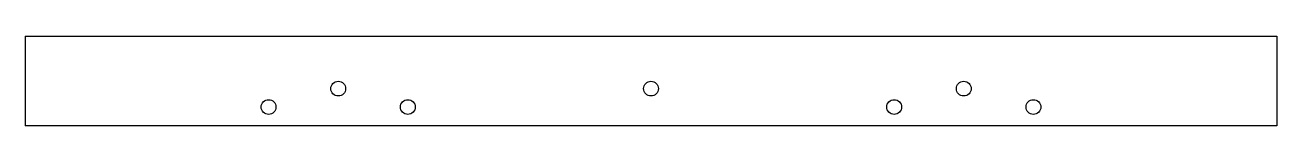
# Model space of a CAD drawing. Header units: millimetres. Extents: x 0 to 270, y -302 to -282.
import ezdxf

# ---------------------------------------------------------------- set-up
doc = ezdxf.new("R2010")
doc.units = ezdxf.units.MM

msp = doc.modelspace()

# ---------------------------------------------------------------- linework, layer by layer
at = {"color": 7, "linetype": 'Continuous', "lineweight": 25}
for p, q in [((-0.0762, -282.3638), (269.5962, -282.3638)), ((-0.0762, -282.3638), (-0.0762, -301.7962)), ((269.5962, -282.3638), (269.5962, -301.7962)), ((269.5962, -301.7962), (-0.0762, -301.7962))]:
    msp.add_line(p, q, dxfattribs=at)
for centre in [(67.38, -293.72), (134.76, -293.72), (202.14, -293.72), (52.38, -297.72), (82.38, -297.72), (187.14, -297.72), (217.14, -297.72)]:
    msp.add_circle(centre, 1.6, dxfattribs=at)

doc.saveas('drawing.dxf')
